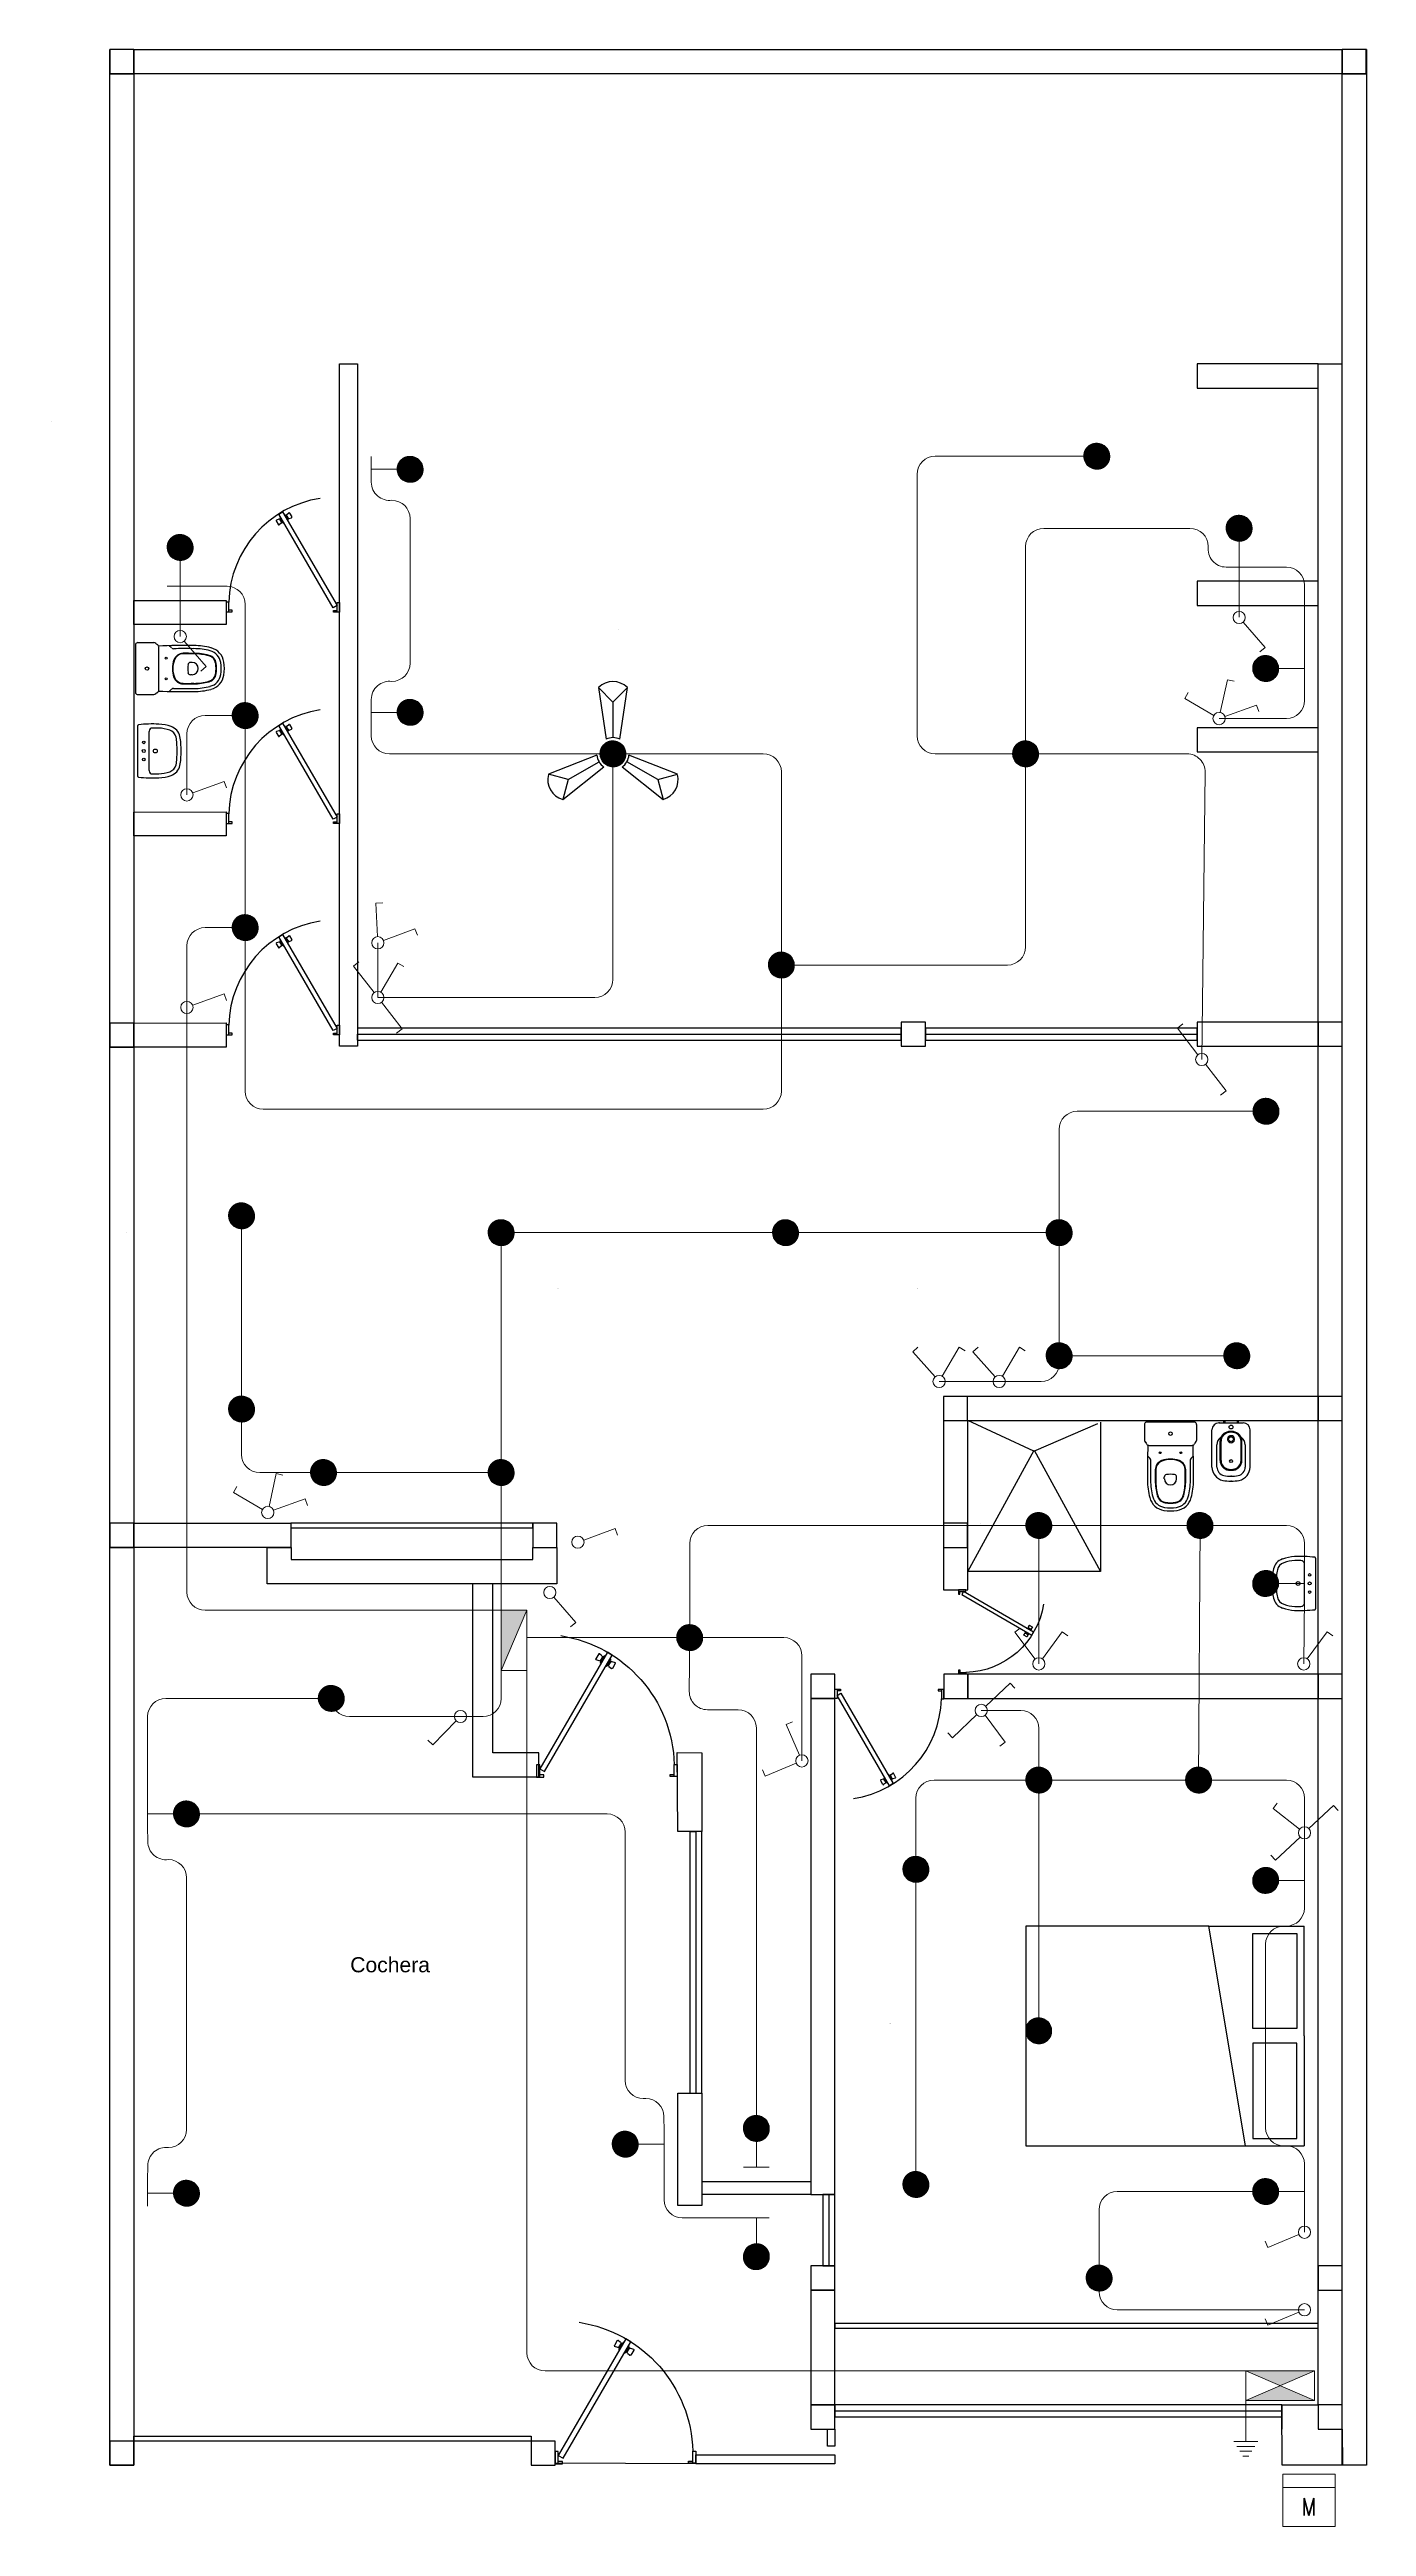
# Model space of a CAD drawing. Header units: millimetres. Extents: x 8199 to 54578, y -26210 to 18307.
# Drawn here: x 10997 to 21894, y -2200 to 18307 of the extents above; entities that cross this region are included whole.
import ezdxf

# ---------------------------------------------------------------- set-up
doc = ezdxf.new("R2010")
doc.units = ezdxf.units.MM
doc.header["$MEASUREMENT"] = 0
doc.layers.add('Aberturas', color=8, linetype='Continuous', plot=False, transparency=0.6)
doc.layers.add('Columnas', color=8, linetype='Continuous', plot=False, transparency=0.6)
doc.layers.add('AR-EQUIPAMIENTO', color=253, linetype='Continuous', transparency=0.7)
for name, color, linetype in [('AR-TEXTO1', 253, 'Continuous'), ('Corrientes débiles', 4, 'Continuous'), ('Paredes', 8, 'Continuous')]:
    doc.layers.add(name, color=color, linetype=linetype)
for name, color, linetype, lineweight in [('ELECT-BOCAS-ILUMINACION', 10, 'Continuous', 20), ('ELECT-CAÑERIA-ILUMINACION', 10, 'Continuous', 20), ('ELECT-FUERZA-MOTRIZ', 170, 'Continuous', 20)]:
    doc.layers.add(name, color=color, linetype=linetype, lineweight=lineweight)
doc.styles.add('Annotative', font='arial.ttf')
doc.styles.add('ESTILO 1', font='romans.shx', dxfattribs={"width": 0.8})
doc.styles.get("Standard").update_dxf_attribs({"font": 'arial.ttf'})
doc.dimstyles.get("Standard").update_dxf_attribs({"dimtxt": 0.18, "dimasz": 0.18, "dimexe": 0.18, "dimexo": 0.0625, "dimgap": 0.09, "dimtad": 0, "dimtih": 1, "dimtoh": 1, "dimdec": 4, "dimzin": 0, "dimdsep": 46, "dimtxsty": 'Standard', "dimcen": 0.09, "dimadec": 0, "dimazin": 0, "dimtfac": 1, "dimtdec": 4, "dimtofl": 0, "dimtmove": 0, "dimatfit": 3, "dimfxl": 1, "dimtolj": 1, "dimtzin": 0, "dimarcsym": 0})

# ---------------------------------------------------------------- blocks, each defined once
blk = doc.blocks.new('PUERTA 700mm')
for p, q in [((-60, 0), (0, 0)), ((-60, -15), (-60, 0)), ((0, 0), (0, -15)), ((-621, -352), (-41, -15)), ((-27, -39), (-607, -376)), ((0, -15), (-60, -15)), ((-41, -15), (-27, -39)), ((-11, -36), (-11, -15)), ((0, -36), (-11, -36)), ((0, -15), (0, -36)), ((-607, -376), (-621, -352)), ((-604, -325), (-614, -313)), ((-613, -309), (-589, -295)), ((-604, -342), (-604, -340)), ((-569, -318), (-602, -337)), ((-600, -329), (-578, -316)), ((-598, -335), (-600, -331)), ((-573, -320), (-598, -335)), ((-582, -319), (-595, -326)), ((-590, -366), (-588, -368)), ((-552, -348), (-585, -367)), ((-579, -311), (-584, -296)), ((-556, -351), (-581, -365)), ((-581, -365), (-579, -368)), ((-576, -369), (-555, -356)), ((-575, -317), (-573, -320)), ((-559, -359), (-572, -367)), ((-564, -319), (-566, -318)), ((-554, -354), (-556, -351)), ((-550, -343), (-550, -345)), ((-550, -360), (-540, -372)), ((-575, -375), (-570, -390)), ((-565, -391), (-541, -377)), ((-2, -685), (-62, -685)), ((-62, -685), (-62, -700)), ((-62, -700), (-2, -700)), ((-2, -664), (-12, -664)), ((-12, -664), (-12, -685)), ((-2, -685), (-2, -664)), ((-2, -700), (-2, -685))]:
    blk.add_line(p, q)
for centre, radius, start, end in [((-44, -17), 668, 188.8466, 268.4867), ((-611, -312), 3.5, 120.1262, 210.1262), ((-599, -320), 7, 221.6775, 300.1262), ((-601, -340), 3.5, 120.1262, 179.1377), ((-599, -331), 1.75, 120.1262, 210.1262), ((-587, -298), 3.5, 30.1262, 120.1262), ((-586, -364), 3.5, 241.1147, 300.1262), ((-586, -313), 7, 300.1262, 18.5749), ((-577, -368), 1.75, 210.1262, 300.1262), ((-577, -318), 1.75, 30.1262, 120.1262), ((-568, -373), 7, 120.1262, 198.5749), ((-568, -321), 3.5, 61.1147, 120.1262), ((-555, -365), 7, 41.6775, 120.1262), ((-555, -355), 1.75, 300.1262, 30.1262), ((-554, -345), 3.5, 300.1262, 359.1377), ((-567, -388), 3.5, 210.1262, 300.1262), ((-543, -374), 3.5, 300.1262, 30.1262)]:
    blk.add_arc(centre, radius, start, end)
blk = doc.blocks.new('*D48')
at = {"layer": 'Defpoints', "color": 0, "transparency": 16777216}
for p in [(11494, 5906), (11494, 5906), (11495, -1693)]:
    blk.add_point(p, dxfattribs=at)
at = {"layer": 'Paredes', "color": 0, "lineweight": -2, "transparency": 16777216}
for p, q in [((11494, 5906), (11494, 5906)), ((11494, 5906), (11494, 5906)), ((11495, -1692), (11495, 5906)), ((11496, 5906), (11496, 5906))]:
    blk.add_line(p, q, dxfattribs=at)
at = {"layer": 'Paredes', "color": 0, "transparency": 16777216}
for points in [[(11494, 5906), (11494, 5906), (11494, 5906)], [(11496, 5906), (11496, 5906), (11495, 5906)]]:
    blk.add_solid(points, dxfattribs=at)
at = {"layer": 'Paredes', "color": 0, "transparency": 16777216, "insert": (11495, 5906), "char_height": 0.18, "attachment_point": 5}
blk.add_mtext('\\A1;1.0435', dxfattribs=at)
blk = doc.blocks.new('Boca de techo')
h = blk.add_hatch()
h.set_pattern_fill('ANSI31', color=256, scale=0.5)
edge = h.paths.add_edge_path()
edge.add_arc((0, 0), 25, 0, 360)
blk.add_circle((0, 0), 25)
blk = doc.blocks.new('Inodoro')
for p, q in [((151, 0), (-151, 0)), ((-160, -15), (-160, -113)), ((-154, -125), (-150, -130)), ((-131, -144), (131, -144)), ((154, -125), (150, -130)), ((160, -15), (160, -113)), ((-127, -223), (-141, -209)), ((127, -223), (141, -209)), ((-38, -350), (-38, -339)), ((38, -350), (38, -339))]:
    blk.add_line(p, q)
for centre, radius in [((0, -72), 10.8), ((0, -72), 10.8), ((-64, -189), 6), ((64, -189), 6)]:
    blk.add_circle(centre, radius)
for centre, radius, start, end in [((-144, -15), 16, 114.3099, 180), ((-145, -113), 15.2, 180, 235.0628), ((-131, -124), 20, 196.2152, 246.6224), ((4258, -306), 4400, 177.8638, 180.7095), ((-131, -124), 20, 246.6224, 270), ((131, -124), 20, 270, 293.3776), ((131, -124), 20, 293.3776, 343.7848), ((-4258, -306), 4400, 359.2905, 2.1362), ((144, -15), 16, 0, 65.6901), ((145, -113), 15.2, 304.9372, 0), ((-138, -235), 16, 359.0636, 45), ((4258, -306), 4381, 179.0636, 180.7095), ((-34, -294), 60, 109.984, 179.8352), ((4258, -306), 4352, 179.8352, 180.7095), ((-34, -294), 56.8, 109.984, 179.8352), ((4258, -306), 4349, 179.8352, 180.7095), ((0, -388), 160, 70.016, 109.984), ((0, -388), 157, 70.016, 109.984), ((34, -294), 56.8, 0.1648, 70.016), ((34, -294), 60, 0.1648, 70.016), ((-4258, -306), 4349, 359.2905, 0.1648), ((-4258, -306), 4352, 359.2905, 0.1648), ((138, -235), 16, 135, 180.9364), ((-4258, -306), 4381, 359.2905, 0.9364), ((298, -355), 440, 180.7095, 194.5395), ((298, -355), 421, 180.7095, 194.5395), ((298, -355), 392, 180.7095, 194.5395), ((298, -355), 389, 180.7095, 194.5395), ((-24, -439), 59.2, 194.5395, 261.1838), ((-24, -439), 56, 194.5395, 261.1838), ((-22, -339), 16, 99.7151, 180), ((0, -350), 37.6, 180, 270), ((0, -466), 144, 80.2849, 99.7151), ((0, -350), 37.6, 270, 0), ((22, -339), 16, 0, 80.2849), ((24, -439), 56, 278.8162, 345.4605), ((24, -439), 59.2, 278.8162, 345.4605), ((-298, -355), 389, 345.4605, 359.2905), ((-298, -355), 392, 345.4605, 359.2905), ((-298, -355), 421, 345.4605, 359.2905), ((-298, -355), 440, 345.4605, 359.2905), ((-24, -439), 107, 194.5395, 261.1838), ((-24, -439), 88, 194.5395, 261.1838), ((0, -284), 264, 261.1838, 278.8162), ((0, -284), 245, 261.1838, 278.8162), ((0, -284), 213, 261.1838, 278.8162), ((0, -284), 216, 261.1838, 278.8162), ((24, -439), 88, 278.8162, 345.4605), ((24, -439), 107, 278.8162, 345.4605)]:
    blk.add_arc(centre, radius, start, end)
blk = doc.blocks.new('Videt')
for p, q in [((-0.427, 0), (-0.427, 0)), ((-0.405, 0.175), (-0.229, 0.175)), ((-0.405, 0.13), (-0.2, 0.13)), ((-0.344, 0.1), (-0.169, 0.1)), ((-0.229, 0.175), (-0.065, 0.175)), ((0, 0.11), (0, -0.11)), ((-0.2, -0.13), (-0.405, -0.13)), ((-0.405, -0.175), (-0.065, -0.175)), ((-0.344, -0.1), (-0.169, -0.1))]:
    blk.add_line(p, q)
at = {"color": 252}
for p, q in [((-0.344, 0.092), (-0.169, 0.092)), ((-0.344, -0.092), (-0.169, -0.092))]:
    blk.add_line(p, q, dxfattribs=at)
for points in [[(0, 0.07), (0, 0.055), (0.02, 0.055), (0.02, 0.07)], [(0, -0.055), (0, -0.07), (0.02, -0.07), (0.02, -0.055)]]:
    blk.add_lwpolyline(points, close=True)
for centre, radius in [((-0.35, 0), 0.013), ((-0.038, 0), 0.0175)]:
    blk.add_circle(centre, radius)
blk.add_circle((-0.15, 0), 0.0225, dxfattribs=at)
for centre, radius, start, end in [((-0.158, 0), 0.377, 168.5558, 191.4442), ((-0.405, 0.05), 0.125, 90, 168.5558), ((-0.158, 0), 0.332, 168.5558, 191.4442), ((-0.405, 0.05), 0.08, 90, 168.5558), ((-0.27, 0), 0.165, 172.3377, 180), ((-0.27, 0), 0.165, 180, 187.6623), ((-0.344, 0.01), 0.09, 90, 172.3377), ((-0.2, 0.05), 0.08, 31.8445, 90), ((-0.15, 0), 0.0325, 22.6199, 337.3801), ((-0.169, 0.01), 0.09, 7.6623, 90), ((-0.15, 0), 0.0325, 337.3801, 22.6199), ((-0.243, 0), 0.165, 0, 7.6623), ((-0.243, 0), 0.165, 352.3377, 0), ((-0.065, 0.11), 0.065, 0, 90), ((-0.405, -0.05), 0.125, 191.4442, 270), ((-0.405, -0.05), 0.08, 191.4442, 270), ((-0.344, -0.01), 0.09, 187.6623, 270), ((-0.2, -0.05), 0.08, 270, 328.1555), ((-0.169, -0.01), 0.09, 270, 352.3377), ((-0.065, -0.11), 0.065, 270, 0)]:
    blk.add_arc(centre, radius, start, end)
for centre, radius, start, end in [((-0.27, 0), 0.157, 172.3377, 180), ((-0.27, 0), 0.157, 180, 187.6623), ((-0.344, 0.01), 0.082, 90, 172.3377), ((-0.169, 0.01), 0.082, 7.6623, 90), ((-0.243, 0), 0.157, 0, 7.6623), ((-0.243, 0), 0.157, 352.3377, 0), ((-0.344, -0.01), 0.082, 187.6623, 270), ((-0.169, -0.01), 0.082, 270, 352.3377)]:
    blk.add_arc(centre, radius, start, end, dxfattribs=at)
for p in [(-0.535, 0), (-0.49, 0), (0, 0.11)]:
    blk.add_point(p)
blk = doc.blocks.new('Bacha')
for p, q in [((237, 0), (-237, 0)), ((-165, 104), (165, 104))]:
    blk.add_line(p, q)
for centre, radius in [((-80, 56), 12), ((0, 164), 18.4), ((0, 56), 14), ((80, 56), 12)]:
    blk.add_circle(centre, radius)
for centre, radius, start, end in [((149, 178), 400, 160.6594, 177.307), ((-108, 268), 128, 102.5571, 160.6594), ((149, 178), 363, 160.6594, 177.307), ((-108, 268), 91.2, 102.5571, 160.6594), ((-49, 3), 400, 93.5018, 102.5571), ((-49, 3), 363, 93.5018, 102.5571), ((0, -796), 1200, 86.4982, 93.5018), ((0, -796), 1163, 86.4982, 93.5018), ((49, 3), 363, 77.4429, 86.4982), ((49, 3), 400, 77.4429, 86.4982), ((108, 268), 91.2, 19.3406, 77.4429), ((108, 268), 128, 19.3406, 77.4429), ((-149, 178), 363, 2.693, 19.3406), ((-149, 178), 400, 2.693, 19.3406), ((948, 140), 1200, 177.307, 186.3738), ((-237, 8), 8, 186.3738, 270), ((949, 177), 1163, 179.102, 181.9766), ((-182, 137), 32, 180.3005, 264.4063), ((-165, 304), 200, 264.4063, 270), ((165, 304), 200, 270, 275.5937), ((182, 137), 32, 275.5937, 359.6995), ((-949, 177), 1163, 358.0234, 0.898), ((237, 8), 8, 270, 353.6262), ((-948, 140), 1200, 353.6262, 2.693)]:
    blk.add_arc(centre, radius, start, end)
blk = doc.blocks.new('Boca de pared')
h = blk.add_hatch()
h.set_pattern_fill('ANSI31', color=256, scale=0.5)
h.set_pattern_definition([(45, (-21858.65849, 620.86222), (-0.04419417382, 0.04419417382), [])])
edge = h.paths.add_edge_path()
edge.add_arc((-43692.3, 1406.7), 25, 0, 360)
for p, q in [((-43692.3, 1406.7), (-43692.3, 1331.7)), ((-43667.3, 1331.7), (-43717.3, 1331.7))]:
    blk.add_line(p, q)
blk.add_circle((-43692.3, 1406.7), 25)
blk = doc.blocks.new('cama 2 plazas')
for points in [[(-1.275, -0.75), (-1.275, 0)], [(-0.625, 0), (0.625, 0), (0.625, -1.5), (-1.275, -1.5)], [(-0.625, 0), (-1.275, 0)], [(-0.875, -1.5), (-0.625, 0)], [(-1.275, -0.75), (-1.275, -1.5)], [(-1.275, -1.5), (-1.275, -1.5)]]:
    blk.add_lwpolyline(points)
for points in [[(-1.225, -0.7), (-0.925, -0.7), (-0.925, -0.05), (-1.225, -0.05)], [(-1.225, -0.8), (-0.925, -0.8), (-0.925, -1.45), (-1.225, -1.45)]]:
    blk.add_lwpolyline(points, close=True)
blk = doc.blocks.new('Tablero Seccional')
h = blk.add_hatch(color=256)
h.dxf.hatch_style = 1
h.paths.add_polyline_path([(0, -87.5), (112.5, 175), (0, 175)])
blk.add_line((0, -87.5), (112.5, 175))
blk.add_lwpolyline([(0, -87.5), (0, 175), (112.5, 175), (112.5, -87.5), (0, -87.5)])
blk = doc.blocks.new('Llave de 1P')
for p, q in [((10.9, 7.2), (71, 46.5)), ((71, 46.5), (79, 34.1))]:
    blk.add_line(p, q)
blk.add_circle((0, 0), 13.1)
blk = doc.blocks.new('Llave de combinación')
for p, q in [((-46.5, 71), (-34.1, 79)), ((-7.2, 10.9), (-46.5, 71)), ((7.2, -10.9), (46.5, -71)), ((46.5, -71), (34.1, -79))]:
    blk.add_line(p, q)
blk.add_circle((0, 0), 13.1)
blk = doc.blocks.new('Medidor')
blk.add_line((0, 4.5), (6, 4.5))
blk.add_lwpolyline([(0, 6), (6, 6), (6, 0), (0, 0)], close=True)
at = {"insert": (3, 2.25), "char_height": 2, "width": 2.8296, "attachment_point": 5, "style": 'ESTILO 1'}
blk.add_mtext('M', dxfattribs=at)
blk = doc.blocks.new('Tablero Principal')
h = blk.add_hatch(color=256)
h.dxf.hatch_style = 1
h.paths.add_polyline_path([(0, -75), (175, 0), (-175, 0)])
h.paths.add_polyline_path([(175, -150), (0, -75), (-175, -150)])
for p, q in [((-175, -150), (175, 0)), ((-175, 0), (175, -150))]:
    blk.add_line(p, q)
blk.add_lwpolyline([(-175, 0), (175, 0), (175, -150), (-175, -150), (-175, 0)])
blk = doc.blocks.new('*U56')
at = {"layer": 'Corrientes débiles'}
for p, q in [((0, 69), (-120, 189)), ((-120, 189), (-57, -239)), ((0, 69), (120, 189)), ((0, 69), (0, -226)), ((57, -239), (120, 189))]:
    blk.add_line(p, q, dxfattribs=at)
for centre, radius, start, end in [((0, 69), 169, 45, 135), ((0, -360), 134, 64.7954, 115.2046)]:
    blk.add_arc(centre, radius, start, end, dxfattribs=at)
blk = doc.blocks.new('*U57')
at = {"layer": 'ELECT-BOCAS-ILUMINACION', "color": 0, "linetype": 'ByBlock', "lineweight": -2, "transparency": 16777216}
blk.add_blockref('*U56', (15659, 12836), dxfattribs=at)
for p, rotation in [((15348, 12297), 120), ((15970, 12297), 240)]:
    blk.add_blockref('*U56', p, dxfattribs=dict(at, rotation=rotation))
blk = doc.blocks.new('Ventilador')
at = {"layer": 'ELECT-BOCAS-ILUMINACION'}
blk.add_blockref('*U57', (-15659, -12476), dxfattribs=at)
at = {"layer": 'ELECT-BOCAS-ILUMINACION', "xscale": 4.289027059582624, "yscale": 4.289027059582624, "zscale": 4.289027059582624}
blk.add_blockref('Boca de techo', (0, 0), dxfattribs=at)
blk = doc.blocks.new('Puesta a tierra')
for p, q in [((0, 0), (0, -120)), ((-100, -120), (100, -120)), ((-75, -160), (75, -160)), ((-50, -200), (50, -200)), ((-25, -240), (25, -240))]:
    blk.add_line(p, q)

msp = doc.modelspace()

# ---------------------------------------------------------------- linework, layer by layer
at = {"layer": 'Aberturas'}
msp.add_line((16344.81633, -1679.83241), (15181.07382, -1676.86888), dxfattribs=at)
for points in [[(13545.31667, 10105.82438), (18045.10569, 10105.82438), (18045.10569, 10206.00756), (13545.31667, 10206.00756), (13545.31667, 10105.82438), (13545.31667, 10155.91597), (18045.10569, 10155.91597)], [(18244.06222, 10105.82438), (20494.65665, 10105.82438), (20494.65665, 10206.00756), (18244.06222, 10206.00756), (18244.06222, 10105.82438), (18244.06222, 10155.91597), (20494.65665, 10155.91597)], [(16295.42715, 3553.69004), (16295.42715, 1386.34578), (16395.61033, 1386.34578), (16395.61033, 3553.69004), (16295.42715, 3553.69004), (16345.51874, 3553.69004), (16345.51874, 1386.34578)], [(17394.61745, 549.60452), (17394.61745, -43.03555), (17494.80063, -43.03555), (17494.80063, 549.60452), (17394.61745, 549.60452), (17444.70904, 549.60452), (17444.70904, -43.03555)], [(17494.80063, -1293.21303), (21194.81683, -1293.21303), (21194.81683, -1193.02985), (17494.80063, -1193.02985), (17494.80063, -1293.21303), (17494.80063, -1243.12144), (21194.81683, -1243.12144)], [(11694.40148, -1492.16455), (11694.40148, -1451.24938), (14982.11353, -1451.24938), (14982.11353, -1492.16455), (11694.40148, -1492.16455)]]:
    msp.add_lwpolyline(points, dxfattribs=at)
at = {"layer": 'Columnas'}
for p, q in [((11693.358, 18107.10273), (11493.358, 18107.10273)), ((21893.358, 18107.10273), (21693.358, 18107.10273)), ((11694.40148, 10047.26379), (11494.40148, 10047.26379)), ((15195.17838, 6105.88248), (14995.17838, 6105.88248)), ((14995.17838, 6105.88248), (14995.17838, 5905.88248)), ((15195.17838, 5905.88248), (15195.17838, 6105.88248)), ((11694.40148, 5905.88248), (11494.40148, 5905.88248)), ((14995.17838, 5905.88248), (15195.17838, 5905.88248)), ((16344.81633, -1679.83241), (16317.25618, -1679.76222))]:
    msp.add_line(p, q, dxfattribs=at)
for points in [[(11494.40148, 18107.10273), (11693.358, 18107.10273), (11693.358, 18307.46909), (11494.40148, 18307.46909)], [(21694.40148, 18107.10273), (21893.358, 18107.10273), (21893.358, 18307.46909), (21694.40148, 18307.46909)], [(18045.10569, 10055.7328), (18244.06222, 10055.7328), (18244.06222, 10256.09915), (18045.10569, 10256.09915)], [(21495.08859, 10055.7328), (21694.04512, 10055.7328), (21694.04512, 10256.09915), (21495.08859, 10256.09915)], [(11495.44495, 10047.26379), (11694.40148, 10047.26379), (11694.40148, 10247.63015), (11495.44495, 10247.63015)], [(18395.0444, 6955.6886), (18594.00092, 6955.6886), (18594.00092, 7156.05496), (18395.0444, 7156.05496)], [(21495.08859, 6955.6886), (21694.04512, 6955.6886), (21694.04512, 7156.05496), (21495.08859, 7156.05496)], [(11495.44495, 5905.88248), (11694.40148, 5905.88248), (11694.40148, 6106.24883), (11495.44495, 6106.24883)], [(18395.0444, 5905.88248), (18594.00092, 5905.88248), (18594.00092, 6106.24883), (18395.0444, 6106.24883)], [(17295.84411, 4655.71), (17494.80063, 4655.71), (17494.80063, 4856.07635), (17295.84411, 4856.07635)], [(18396.45423, 4655.71), (18595.41076, 4655.71), (18595.41076, 4856.07635), (18396.45423, 4856.07635)], [(21495.08859, 4655.71), (21694.04512, 4655.71), (21694.04512, 4856.07635), (21495.08859, 4856.07635)], [(21495.08859, -243.40191), (21694.04512, -243.40191), (21694.04512, -43.03555), (21495.08859, -43.03555)], [(21495.08859, -1393.39621), (21694.04512, -1393.39621), (21694.04512, -1193.02985), (21495.08859, -1193.02985)]]:
    msp.add_lwpolyline(points, close=True, dxfattribs=at)
at = {"layer": 'ELECT-BOCAS-ILUMINACION'}
for p, q in [((19351.58924, 7493.19116), (19351.58924, 7430.03106)), ((18856.13997, 7280.03106), (18357.98318, 7280.03106)), ((19201.58924, 7280.03106), (18856.13997, 7280.03106))]:
    msp.add_line(p, q, dxfattribs=at)
msp.add_arc((19201.58924, 7430.03106), 150, 270, 0, dxfattribs=at)
at = {"layer": 'ELECT-CAÑERIA-ILUMINACION'}
for p, q in [((18175.7369, 14790.28292), (18175.7369, 12626.29277)), ((19662.78025, 14940.28292), (18325.7369, 14940.28292)), ((13979.87881, 14425.49077), (13979.87881, 13226.0606)), ((19073.89228, 14193.33974), (19073.89228, 12476.29277)), ((19223.89228, 14343.33974), (20434.2269, 14343.33974)), ((20840.55586, 14022.38996), (20840.55586, 13606.65712)), ((20947.78154, 14022.38996), (21231.83259, 14022.38996)), ((12077.24457, 13863.65453), (12077.24457, 13447.92169)), ((12465.42351, 13863.65453), (12184.47025, 13863.65453)), ((21381.83259, 13872.38996), (21381.83259, 13290.1812)), ((12615.42351, 12793.20243), (12615.42351, 13713.65453)), ((21381.83259, 12918.27623), (21381.83259, 13075.72985)), ((12283.5238, 12793.20243), (12615.42351, 12793.20243)), ((12615.42351, 11037.7713), (12615.42351, 12793.20243)), ((20674.72225, 12768.27623), (21231.83259, 12768.27623)), ((12133.5238, 12136.65311), (12133.5238, 12643.20243)), ((13658.92903, 12712.50596), (13658.92903, 12626.29277)), ((15658.91727, 12476.29277), (13808.92903, 12476.29277)), ((15658.91727, 12476.29277), (15658.91727, 10609.36117)), ((15658.91727, 12476.29277), (16902.71208, 12476.29277)), ((17052.71208, 12326.29277), (17052.71208, 10727.6955)), ((18325.7369, 12476.29277), (19073.89228, 12476.29277)), ((19073.89228, 10877.6955), (19073.89228, 12476.29277)), ((19073.89228, 12476.29277), (20410.24238, 12476.29277)), ((20560.23114, 12324.4559), (20531.09878, 9945.66362)), ((12133.5238, 5535.54361), (12133.5238, 10887.7713)), ((12283.5238, 11037.7713), (12615.42351, 11037.7713)), ((12615.42351, 11037.7713), (12615.42351, 9684.68)), ((13713.13078, 10912.16294), (13713.13078, 10459.36117)), ((17052.71208, 10727.6955), (17052.71208, 9684.68)), ((17052.71208, 10727.6955), (18923.89228, 10727.6955)), ((15508.91727, 10459.36117), (13713.13078, 10459.36117)), ((16902.71208, 9534.68), (12765.42351, 9534.68)), ((21063.36373, 9517.08865), (19501.58924, 9517.08865)), ((19351.58924, 8512.13605), (19351.58924, 9367.08865)), ((12585.59845, 7051.56373), (12585.59845, 8651.65683)), ((14733.61899, 6526.16001), (14733.61899, 8512.13605)), ((14733.61899, 8512.13605), (19351.58924, 8512.13605)), ((19351.58924, 8512.13605), (19351.58924, 7493.19116)), ((19351.58924, 7493.19116), (20821.51032, 7493.19116)), ((12585.59845, 7051.56373), (12585.59845, 6676.16001)), ((13263.69791, 6526.16001), (12735.59845, 6526.16001)), ((14733.61899, 6526.16001), (13263.69791, 6526.16001)), ((14733.61899, 5385.54361), (14733.61899, 6526.16001)), ((19183.1814, 6087.67524), (16443.97196, 6087.67524)), ((19183.1814, 6087.67524), (20517.11412, 6087.67524)), ((19183.1814, 6087.67524), (19183.1814, 4941.36451)), ((20517.11412, 6087.67524), (20505.26359, 3979.68974)), ((20517.11412, 6087.67524), (21231.83259, 6087.67524)), ((16293.97196, 5159.51581), (16293.97196, 5937.67524)), ((21381.83259, 5714.60586), (21381.83259, 5937.67524)), ((14733.61899, 5385.54361), (12283.5238, 5385.54361)), ((21381.83259, 5500.15451), (21375.2288, 4941.36451)), ((16293.97196, 5159.51581), (14947.25614, 5159.51581)), ((16293.97196, 5159.51581), (16290.8963, 4713.24283)), ((16293.97196, 5159.51581), (17072.31034, 5159.51581)), ((17222.31034, 4138.48389), (17222.31034, 5009.51581)), ((14733.61899, 4887.05694), (14733.61899, 4656.0615)), ((13328.0386, 4656.0615), (11958.01384, 4656.0615)), ((16695.72722, 4562.20907), (16440.89274, 4562.20907)), ((18707.14992, 4556.48212), (19033.1814, 4556.48212)), ((11808.01384, 3806.72729), (11808.01384, 4506.0615)), ((14397.40838, 4506.0615), (13478.0386, 4506.0615)), ((14397.40838, 4506.0615), (14583.61899, 4506.0615)), ((16845.72722, 1095.88027), (16845.72722, 4412.20907)), ((19183.1814, 3979.68974), (19183.1814, 4406.48212)), ((19183.1814, 3979.68974), (18315.97009, 3979.68974)), ((19183.1814, 3979.68974), (19181.99743, 1903.9825)), ((19183.1814, 3979.68974), (21231.83259, 3979.68974)), ((12129.69087, 3699.50162), (15610.31094, 3699.50162)), ((18165.97009, 3240.98255), (18165.97009, 3829.68974)), ((21381.83259, 3256.32384), (21381.83259, 3829.68974)), ((11808.01384, 3592.27594), (11808.74109, 3470.625)), ((15760.31094, 3549.50162), (15760.31094, 1493.31768)), ((12129.69087, 3171.52171), (12129.69087, 1087.00026)), ((18165.97009, 3240.98255), (18165.97009, 631.76236)), ((21381.83259, 3041.87249), (21381.10534, 2920.22155)), ((21231.10802, 2771.11826), (21210.15556, 2771.11826)), ((21060.15556, 2621.11826), (21060.15556, 1101.0323)), ((15931.2634, 1343.31768), (15910.31094, 1343.31768)), ((16081.98797, 1072.56346), (16081.26072, 1194.2144)), ((16081.98797, 858.1121), (16081.98797, 505.23165)), ((21231.10802, 951.0323), (21210.15556, 951.0323)), ((21380.21397, 951.0323), (21380.21397, 951.0323)), ((11808.01384, 666.24603), (11808.74109, 787.89697)), ((21381.83259, 680.27808), (21381.10534, 801.92901)), ((19682.51503, -143.21873), (19682.51503, 423.0524)), ((19832.51503, 573.0524), (21060.15556, 573.0524)), ((21381.83259, 465.82672), (21381.83259, 236.304)), ((16738.50154, 355.23165), (16231.98797, 355.23165)), ((19682.51503, -143.21873), (19682.51503, -255.78187)), ((21381.83259, -405.78187), (19832.51503, -405.78187))]:
    msp.add_line(p, q, dxfattribs=at)
for centre, radius, start, end in [((18325.7369, 14790.28292), 150, 90, 180), ((13810.9512, 14726.34015), 152.0322, 180.658056038, 277.15173037), ((13829.87881, 14425.49077), 150, 0, 90), ((19223.89228, 14193.33974), 150, 90, 180), ((20434.2269, 14193.33974), 150, 0, 90), ((20734.2269, 14172.38728), 150, 171.970493926, 269.657479004), ((21231.83259, 13872.38996), 150, 360, 90), ((12465.42351, 13713.65453), 150, 0, 90), ((13829.87881, 13226.0606), 150, 270, 0), ((13810.9512, 12925.21122), 152.0322, 82.84826963, 179.341943962), ((12283.5238, 12643.20243), 150, 90, 180), ((21231.83259, 12918.27623), 150, 270, 0), ((13808.92903, 12626.29277), 150, 180, 270), ((18325.7369, 12626.29277), 150, 180, 270), ((16902.71208, 12326.29277), 150, 0, 90), ((20410.24238, 12326.29277), 150, 359.298350735, 90), ((12283.5238, 10887.7713), 150, 90, 180), ((18923.89228, 10877.6955), 150, 270, 0), ((15508.91727, 10609.36117), 150, 270, 0), ((12765.42351, 9684.68), 150, 180, 270), ((16902.71208, 9684.68), 150, 270, 0), ((19501.58924, 9367.08865), 150, 90, 180), ((12735.59845, 6676.16001), 150, 180, 270), ((16443.97196, 5937.67524), 150, 90, 180), ((21231.83259, 5937.67524), 150, 0, 90), ((12283.5238, 5535.54361), 150, 180, 270), ((17072.31034, 5009.51581), 150, 0, 90), ((11958.01384, 4506.0615), 150, 90, 180), ((13478.0386, 4656.0615), 150, 180, 270), ((14583.61899, 4656.0615), 150, 270, 0), ((16440.89274, 4712.20907), 150, 179.605131437, 270), ((16695.72722, 4412.20907), 150, 0, 90), ((19033.1814, 4406.48212), 150, 0, 90), ((18315.97009, 3829.68974), 150, 90, 180), ((21231.83259, 3829.68974), 150, 0, 90), ((15610.31094, 3549.50162), 150, 0, 90), ((11960.76326, 3472.37109), 152.0322, 180.658056038, 277.15173037), ((11979.69087, 3171.52171), 150, 360, 90), ((21231.10802, 2921.11826), 150, 270, 359.657479004), ((21210.15556, 2621.11826), 150, 90, 180), ((15910.31094, 1493.31768), 150, 180, 270), ((15931.2634, 1193.31768), 150, 0.342520996, 90), ((11979.69087, 1087.00026), 150, 270, 0), ((21210.15556, 1101.0323), 150, 180, 270), ((11960.76326, 786.15088), 152.0322, 82.84826963, 179.341943962), ((21231.10802, 801.0323), 150, 0.342520996, 90), ((16231.98797, 505.23165), 150, 180, 270), ((19832.51503, 423.0524), 150, 90, 180), ((19832.51503, -255.78187), 150, 180, 270)]:
    msp.add_arc(centre, radius, start, end, dxfattribs=at)
at = {"layer": 'ELECT-FUERZA-MOTRIZ'}
for p, q in [((14947.25614, 4887.05694), (14947.25614, -762.34242)), ((20896.79613, -912.34242), (15097.25614, -912.34242)), ((20896.79613, -1155.68454), (20896.79613, -1376.91232))]:
    msp.add_line(p, q, dxfattribs=at)
msp.add_arc((15097.25614, -762.34242), 150, 180, 270, dxfattribs=at)
at = {"layer": 'Paredes'}
for p, q in [((11494.40148, -1692.53091), (11494.40148, 18307.46909)), ((11694.40148, 18307.46909), (11494.40148, 18307.46909)), ((11693.358, 18307.46909), (21694.40148, 18307.46909)), ((11693.358, 18107.10273), (11694.40148, 18307.46909)), ((11694.40148, 18307.46909), (11694.40148, -1692.53091)), ((21694.40148, -1692.53091), (21694.40148, 18307.46909)), ((21894.40148, 18307.46909), (21694.40148, 18307.46909)), ((21694.40148, 18307.46909), (21694.40148, 18107.10273)), ((21894.40148, 18307.46909), (21894.40148, -1692.53091)), ((21694.40148, 18107.10273), (11693.358, 18107.10273)), ((21495.08859, -1193.02985), (21495.08859, 15705.50612)), ((21495.08859, 15705.50612), (21694.40148, 15705.50612)), ((19141.47632, 6703.1184), (18595.41076, 6955.6886)), ((19141.47632, 6703.1184), (19670.61388, 6933.11126)), ((19694.60105, 6944.39993), (19694.60105, 5705.51612)), ((18595.41076, 5705.51612), (19145.71582, 6710.16757)), ((19145.71582, 6710.16757), (19694.60105, 5705.51612)), ((19694.60105, 5705.51612), (18595.41076, 5705.51612)), ((17435.53762, -1393.39621), (17494.80063, -1393.39621)), ((17435.53762, -1534.49956), (17435.53762, -1393.39621)), ((17494.80063, -1393.39621), (17494.80063, -1534.49956)), ((17494.80063, -1534.49956), (17435.53762, -1534.49956)), ((11694.40148, -1692.53091), (11494.40148, -1692.53091)), ((21894.40148, -1692.53091), (21694.40148, -1692.53091))]:
    msp.add_line(p, q, dxfattribs=at)
for points in [[(13395.75432, 15705.50612), (13545.31667, 15705.50612), (13545.31667, 10055.7328), (13395.75432, 10055.7328), (13395.75432, 15705.50612)], [(21495.08859, 15705.50612), (20494.65665, 15705.50612), (20494.65665, 15505.13977), (21495.08859, 15505.13977), (21495.08859, 15705.50612)], [(11694.40148, 13745.58739), (12459.18123, 13746.99723), (12459.18123, 13548.0407), (11694.40148, 13548.0407), (11694.40148, 13745.58739)], [(21495.08859, 13905.02858), (20494.65665, 13905.02858), (20494.65665, 13704.66222), (21495.08859, 13704.66222), (21495.08859, 13905.02858)], [(21495.08859, 12692.99659), (20494.65665, 12692.99659), (20494.65665, 12492.63023), (21495.08859, 12492.63023), (21495.08859, 12692.99659)], [(11694.40148, 11994.49402), (12459.18123, 11995.90386), (12459.18123, 11796.94733), (11694.40148, 11796.94733), (11694.40148, 11994.49402)], [(21495.08859, 10256.09915), (20494.65665, 10256.09915), (20494.65665, 10055.7328), (21495.08859, 10055.7328), (21495.08859, 10256.09915)], [(11694.40148, 10246.92523), (12459.18123, 10248.33507), (12459.18123, 10047.26379), (11694.40148, 10047.26379), (11694.40148, 10244.81048)], [(21495.08859, 7156.05496), (18395.0444, 7156.05496), (18395.0444, 5555.94377), (18595.41076, 5555.94377), (18595.41076, 6955.6886), (21495.08859, 6955.6886), (21495.08859, 7156.05496)], [(11694.40148, 6106.24883), (12994.33448, 6106.24883), (12994.33448, 5905.88248), (11694.40148, 5905.88248), (11694.40148, 6096.37)], [(12994.33448, 6105.88248), (12994.33448, 6069.18681), (14995.17838, 6069.18681), (14995.17838, 6105.88248), (12994.33448, 6105.88248)], [(14495.30097, 5605.33794), (12796.42144, 5605.33794), (12796.42144, 5905.88248), (12995.37796, 5905.88248), (12995.37796, 5805.7043), (14996.22186, 5805.7043), (14996.22186, 5905.88248), (15195.17838, 5905.88248), (15195.17838, 5605.33794), (14495.30097, 5605.33794), (14495.30097, 4006.63659), (15045.60603, 4006.63659), (15045.60603, 4205.58311), (14666.04082, 4205.58311), (14666.04082, 5605.33794)], [(21495.08859, 4856.07635), (18595.41076, 4856.07635), (18595.41076, 4655.71), (21495.08859, 4655.71), (21495.08859, 4856.07635)], [(17494.80063, 4655.71), (17295.84411, 4655.71), (17295.84411, 549.60452), (17494.80063, 549.60452), (17494.80063, 4655.71)], [(16189.59464, 4207.00295), (16395.61033, 4205.58311), (16395.61033, 3553.69004), (16195.24398, 3553.69004), (16189.59464, 4207.00295)], [(16395.61033, 656.84186), (17295.84411, 656.84186), (17295.84411, 549.60452), (16395.61033, 549.60452), (16395.61033, 456.47551), (16195.24398, 456.47551), (16195.24398, 1386.34578), (16395.61033, 1386.34578), (16395.61033, 549.60452)], [(17295.84411, -1193.02985), (17494.80063, -1193.02985), (17494.80063, -243.40191), (17295.84411, -243.40191), (17295.84411, -1193.02985)], [(17496.21046, -519.95927), (17496.21046, -556.65494), (21495.08859, -556.65494), (21495.08859, -519.95927), (17496.21046, -519.95927)], [(21194.53406, -1193.02985), (21495.08859, -1193.02985), (21495.08859, -1393.39621), (21692.62529, -1393.39621), (21695.45495, -1692.53091), (21197.35373, -1692.53091), (21194.53406, -1193.02985), (21194.53406, -1193.02985), (21194.98168, -1372.50881), (21194.53406, -1393.39621)]]:
    msp.add_lwpolyline(points, dxfattribs=at)
for points in [[(17295.84411, -243.40191), (17494.80063, -243.40191), (17494.80063, -43.03555), (17295.84411, -43.03555)], [(17295.84411, -1393.39621), (17494.80063, -1393.39621), (17494.80063, -1193.02985), (17295.84411, -1193.02985)], [(11495.44495, -1692.53091), (11694.40148, -1692.53091), (11694.40148, -1492.16455), (11495.44495, -1492.16455)], [(14982.11353, -1692.53091), (15181.07005, -1692.53091), (15181.07005, -1492.16455), (14982.11353, -1492.16455)], [(16344.81633, -1606.46107), (17494.80063, -1606.46107), (17494.80063, -1679.83241), (16344.81633, -1679.83241)]]:
    msp.add_lwpolyline(points, close=True, dxfattribs=at)

# ---------------------------------------------------------------- block references
at = {"layer": 'Aberturas'}
for p, xscale, yscale, zscale, rotation in [((13395.75128, 13649.36711), 1.337904416826023, 1.337904416826023, 1.337904416826023, 270), ((13395.75128, 11898.27374), 1.337904416826023, 1.337904416826023, 1.337904416826023, 270), ((13395.75128, 10148.5902), 1.337904416826023, 1.337904416826023, 1.337904416826023, 270), ((15027.59622, 4005.30944), -1.662423692601597, 1.662423692601597, 1.662423692601597, 90), ((17494.80355, 4732.99086), 1.288021576247387, 1.288021576247387, 1.288021576247387, 90.00000000000001), ((15181.07382, -1679.83241), -1.662423692601597, 1.662423692601597, 1.662423692601597, 90)]:
    msp.add_blockref('PUERTA 700mm', p, dxfattribs=dict(at, xscale=xscale, yscale=yscale, zscale=zscale, rotation=rotation))
at = {"layer": 'Aberturas', "xscale": -0.9997679008764572, "yscale": 0.9997679008764572, "zscale": 0.9997679008764572}
msp.add_blockref('PUERTA 700mm', (18518.12989, 5555.9415), dxfattribs=at)
at = {"layer": 'AR-EQUIPAMIENTO'}
for name, p, xscale, yscale, zscale, rotation in [('Inodoro', (11706.86038, 13182.2557), 1.343921254130209, 1.343921254130209, 1.343921254130209, 90), ('Bacha', (11726.45653, 12499.99676), 0.8872781536111058, 0.8872781536111058, 0.8872781536111058, 270), ('Videt', (20773.84308, 6936.96865), 901.6158158954761, 901.6158158954761, 901.6158158954761, 90), ('Bacha', (21474.10952, 5607.38018), 0.8872781536111058, 0.8872781536111058, 0.8872781536111058, 90)]:
    msp.add_blockref(name, p, dxfattribs=dict(at, xscale=xscale, yscale=yscale, zscale=zscale, rotation=rotation))
for name, p, xscale, yscale, zscale in [('Inodoro', (20272.80507, 6944.39993), 1.343921254130209, 1.343921254130209, 1.343921254130209), ('cama 2 plazas', (19833.1409, 2771.11826), -1213.390639092717, 1213.390639092717, 1213.390639092717)]:
    msp.add_blockref(name, p, dxfattribs=dict(at, xscale=xscale, yscale=yscale, zscale=zscale))
at = {"layer": 'ELECT-BOCAS-ILUMINACION'}
for name, p, xscale, yscale, zscale in [('Boca de techo', (19662.78025, 14940.28292), 4.289027059582624, 4.289027059582624, 4.289027059582624), ('Boca de pared', (208238.08568, 8310.5878), 4.289027059582609, 4.289027059582609, 4.289027059582609), ('Boca de pared', (199474.77438, 8151.85237), 4.289027059582609, 4.289027059582609, 4.289027059582609), ('Boca de techo', (12615.42351, 12793.20243), 4.289027059582624, 4.289027059582624, 4.289027059582624), ('Boca de techo', (19073.89228, 12476.29277), 4.289027059582624, 4.289027059582624, 4.289027059582624), ('Boca de techo', (12615.42351, 11037.7713), 4.289027059582624, 4.289027059582624, 4.289027059582624), ('Boca de techo', (17052.71208, 10727.6955), 4.289027059582624, 4.289027059582624, 4.289027059582624), ('Boca de techo', (21063.36373, 9517.08865), 4.289027059582624, 4.289027059582624, 4.289027059582624), ('Boca de techo', (12585.59845, 8651.65683), 4.289027059582624, 4.289027059582624, 4.289027059582624), ('Boca de techo', (14733.61899, 8512.13605), 4.289027059582624, 4.289027059582624, 4.289027059582624), ('Boca de techo', (17087.42192, 8512.13605), 4.289027059582624, 4.289027059582624, 4.289027059582624), ('Boca de techo', (19351.58924, 8512.13605), 4.289027059582624, 4.289027059582624, 4.289027059582624), ('Boca de techo', (19351.58924, 7493.19116), 4.289027059582624, 4.289027059582624, 4.289027059582624), ('Boca de techo', (20821.51032, 7493.19116), 4.289027059582624, 4.289027059582624, 4.289027059582624), ('Boca de techo', (12585.59845, 7051.56373), 4.289027059582624, 4.289027059582624, 4.289027059582624), ('Boca de techo', (13263.69791, 6526.16001), 4.289027059582624, 4.289027059582624, 4.289027059582624), ('Boca de techo', (14733.61899, 6526.16001), 4.289027059582624, 4.289027059582624, 4.289027059582624), ('Boca de techo', (19183.1814, 6087.67524), 4.289027059582624, 4.289027059582624, 4.289027059582624), ('Boca de techo', (20517.11412, 6087.67524), 4.289027059582624, 4.289027059582624, 4.289027059582624), ('Boca de techo', (16293.97196, 5159.51581), 4.289027059582624, 4.289027059582624, 4.289027059582624), ('Boca de techo', (13328.0386, 4656.0615), 4.289027059582624, 4.289027059582624, 4.289027059582624), ('Boca de techo', (19183.1814, 3979.68974), 4.289027059582624, 4.289027059582624, 4.289027059582624), ('Boca de techo', (20505.26359, 3979.68974), 4.289027059582624, 4.289027059582624, 4.289027059582624), ('Boca de techo', (18165.97009, 3240.98255), 4.289027059582624, 4.289027059582624, 4.289027059582624), ('Boca de techo', (19181.99743, 1903.9825), 4.289027059582624, 4.289027059582624, 4.289027059582624), ('Boca de pared', (204243.25703, -4937.59891), 4.289027059582609, 4.289027059582609, 4.289027059582609), ('Boca de techo', (18165.97009, 631.76236), 4.289027059582624, 4.289027059582624, 4.289027059582624), ('Boca de techo', (19682.51503, -143.21873), 4.289027059582624, 4.289027059582624, 4.289027059582624)]:
    msp.add_blockref(name, p, dxfattribs=dict(at, xscale=xscale, yscale=yscale, zscale=zscale))
for name, p, xscale, yscale, zscale, rotation in [('Boca de pared', (7947.12687, 202229.34955), -4.289027059582609, 4.289027059582609, 4.289027059582609, 270), ('Llave de 1P', (20841.2705, 13605.83163), 3.876219139455937, 3.876219139455937, 3.876219139455937, 277.6606494313812), ('Llave de 1P', (12077.9592, 13447.09619), 3.876219139455937, 3.876219139455937, 3.876219139455937, 277.6606494313812), ('Boca de pared', (27093.63475, -174214.57429), -4.289027059582609, 4.289027059582609, 4.289027059582609, 90), ('Boca de pared', (7947.12687, 200217.26145), -4.289027059582609, 4.289027059582609, 4.289027059582609, 270), ('Llave de 1P', (20674.72225, 12768.27623), 3.876219139455937, 3.876219139455937, 3.876219139455937, 116.585547950724), ('Llave de 1P', (20674.72225, 12768.27623), 3.876219139455937, 3.876219139455937, 3.876219139455937, 44.66534297381347), ('Llave de 1P', (20674.72225, 12768.27623), 3.876219139455937, 3.876219139455937, 3.876219139455937, 346.6790102080377), ('Llave de 1P', (12133.5238, 12136.65311), 3.876219139455937, 3.876219139455937, 3.876219139455937, 346.6790102080377), ('Llave de 1P', (13713.13078, 10912.16294), 3.876219139455937, 3.876219139455937, 3.876219139455937, 59.48160904299829), ('Llave de 1P', (13713.13078, 10912.16294), 3.876219139455937, 3.876219139455937, 3.876219139455937, 347.5614040660878), ('Llave de combinación', (13713.13078, 10459.36117), 3.876219139455904, 3.876219139455904, 3.876219139455904, 4.489831281004264), ('Llave de 1P', (13713.13078, 10459.36117), 3.876219139455937, 3.876219139455937, 3.876219139455937, 26.50843573447112), ('Llave de 1P', (12133.5238, 10377.32603), 3.876219139455937, 3.876219139455937, 3.876219139455937, 346.6790102080377), ('Llave de combinación', (20531.09878, 9945.66362), 3.876219139455904, 3.876219139455904, 3.876219139455904, 4.489831281004264), ('Llave de 1P', (18357.98318, 7280.03106), 3.876219139455937, 3.876219139455937, 3.876219139455937, 98.42864071138166), ('Llave de 1P', (18856.13997, 7280.03106), 3.876219139455937, 3.876219139455937, 3.876219139455937, 98.42864071138166), ('Llave de 1P', (18357.98318, 7280.03106), 3.876219139455937, 3.876219139455937, 3.876219139455937, 26.50843573447112), ('Llave de 1P', (18856.13997, 7280.03106), 3.876219139455937, 3.876219139455937, 3.876219139455937, 26.50843573447112), ('Llave de 1P', (12802.30721, 6196.08335), 3.876219139455937, 3.876219139455937, 3.876219139455937, 116.585547950724), ('Llave de 1P', (12802.30721, 6196.08335), 3.876219139455937, 3.876219139455937, 3.876219139455937, 44.66534297381347), ('Llave de 1P', (12802.30721, 6196.08335), 3.876219139455937, 3.876219139455937, 3.876219139455937, 346.6790102080377), ('Llave de 1P', (15369.21403, 5949.60837), 3.876219139455937, 3.876219139455937, 3.876219139455937, 346.6790102080377), ('Llave de 1P', (15136.47181, 5533.10884), 3.876219139455937, 3.876219139455937, 3.876219139455937, 277.7733605098041), ('Boca de pared', (27093.63475, 193004.91), 4.289027059582609, 4.289027059582609, 4.289027059582609, 90), ('Llave de 1P', (19183.1814, 4941.36451), 3.876219139455937, 3.876219139455937, 3.876219139455937, 93.96538090404692), ('Llave de 1P', (19183.1814, 4941.36451), 3.876219139455937, 3.876219139455937, 3.876219139455937, 20.59036166501099), ('Llave de 1P', (21375.2288, 4941.36451), 3.876219139455937, 3.876219139455937, 3.876219139455937, 20.59036166501099), ('Llave de combinación', (18707.14992, 4556.48212), 3.876219139455904, 3.876219139455904, 3.876219139455904, 280.1986735442442), ('Llave de 1P', (14397.40838, 4506.0615), 3.876219139455939, 3.876219139455939, 3.876219139455939, 192.5029279693639), ('Llave de 1P', (18707.14992, 4556.48212), 3.876219139455938, 3.876219139455938, 3.876219139455938, 273.9653809040469), ('Llave de 1P', (17222.31034, 4138.48389), 3.876219139455937, 3.876219139455937, 3.876219139455937, 80.18593852971385), ('Llave de 1P', (17222.31034, 4138.48389), 3.876219139455937, 3.876219139455937, 3.876219139455937, 169.3922000044062), ('Boca de pared', (6096.21168, 191097.03143), -4.289027059582609, 4.289027059582609, 4.289027059582609, 270), ('Llave de combinación', (21381.83259, 3543.00679), 3.876219139455904, 3.876219139455904, 3.876219139455904, 280.1986735442442), ('Llave de 1P', (21381.83259, 3543.00679), 3.876219139455937, 3.876219139455937, 3.876219139455937, 109.183573821827), ('Boca de pared', (27093.63475, 190546.62798), 4.289027059582609, 4.289027059582609, 4.289027059582609, 90), ('Boca de pared', (21793.79013, -186432.19203), -4.289027059582609, 4.289027059582609, 4.289027059582609, 90), ('Boca de pared', (6096.21168, 187956.55017), -4.289027059582609, 4.289027059582609, 4.289027059582609, 270), ('Boca de pared', (27093.63475, -186824.47741), -4.289027059582609, 4.289027059582609, 4.289027059582609, 90), ('Boca de pared', (204243.25703, 6067.0338), -4.289027059582609, 4.289027059582609, 4.289027059582609, 180), ('Llave de 1P', (21381.83259, 236.304), 3.876219139455937, 3.876219139455937, 3.876219139455937, 169.3922000044062), ('Llave de 1P', (21381.83259, -405.78187), 3.876219139455937, 3.876219139455937, 3.876219139455937, 169.3922000044062)]:
    msp.add_blockref(name, p, dxfattribs=dict(at, xscale=xscale, yscale=yscale, zscale=zscale, rotation=rotation))
msp.add_blockref('Ventilador', (15658.91727, 12476.29277), dxfattribs=at)
at = {"layer": 'ELECT-FUERZA-MOTRIZ'}
for name, p, xscale, yscale, zscale in [('Tablero Seccional', (14733.61899, 5053.21916), 1.898996847333348, 1.898996847333348, 1.898996847333348), ('Tablero Principal', (21180.69527, -912.34242), 1.622280833234199, 1.622280833234199, 1.622280833234199), ('Medidor', (21203.16262, -2199.66286), 71.96898961979244, 71.96898961979244, 71.96898961979244)]:
    msp.add_blockref(name, p, dxfattribs=dict(at, xscale=xscale, yscale=yscale, zscale=zscale))
msp.add_blockref('Puesta a tierra', (20896.79613, -1376.91232), dxfattribs=at)

# ---------------------------------------------------------------- texts
at = {"layer": 'AR-TEXTO1', "char_height": 2.5, "width": 3040.2974379, "attachment_point": 1, "style": 'Annotative'}
for s, insert in [('\\pt230;Tender', (11003.06357, 15229.0551)), ('\\pt230;Quincho', (15692.09962, 13506.99363)), ('\\pt230;Baño', (10996.36944, 13150.146)), ('\\pt230;Lavadero', (10996.36944, 11295.1974)), ('\\pt230;Cocina', (11625.58896, 8512.13605)), ('\\pt230;Comedor', (15199.78878, 8054.60714)), ('\\pt230;Estar', (18172.80381, 8054.60714)), ('\\pt230;Baño', (18697.05417, 6105.57945)), ('\\pt230;Dormitorio', (17942.02387, 1966.78146))]:
    msp.add_mtext(s, dxfattribs=dict(at, insert=insert))
at = {"layer": 'AR-TEXTO1', "insert": (13484.76986, 2513.38386), "char_height": 125, "attachment_point": 1, "style": 'Annotative'}
msp.add_mtext_dynamic_manual_height_columns('Cochera', width=3725.2060677, gutter_width=1, heights=[0], dxfattribs=at)

# ---------------------------------------------------------------- dimensions: what is measured, and where the dimension line sits
at = {"layer": 'Paredes'}
dim = msp.add_linear_dim(base=(11494.40148, 5905.88248), p1=(11495.44495, -1692.53091), p2=(11494.40148, 5905.88248), dimstyle='Standard', dxfattribs=at)
dim.commit()
dim.dimension.update_dxf_attribs({"geometry": '*D48', "text_midpoint": (11494.92321, 5905.88248)})

doc.saveas('drawing.dxf')
